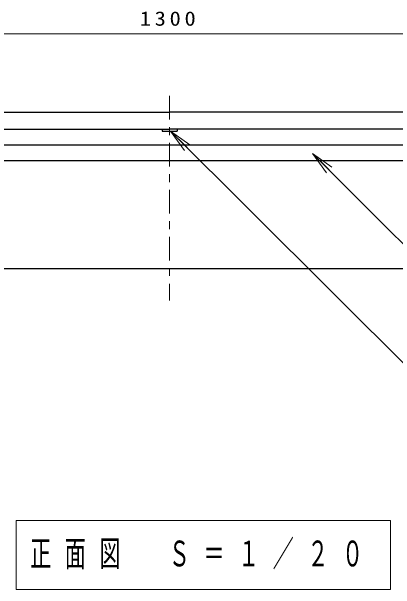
# Model space of a CAD drawing. Units: millimetres on the paper, scale 1:20. Extents: x -365 to 4, y -33 to 257.
# Drawn here: x -289.5 to -240.5, y 70.3 to 144.2 of the extents above; entities that cross this region are included whole.
import ezdxf

# ---------------------------------------------------------------- set-up
doc = ezdxf.new("R2010")
doc.units = ezdxf.units.MM
doc.linetypes.add('USER2', pattern=[6, 3, -1, 1, -1])
doc.layers.add('CLASS1', color=7, linetype='Continuous', lineweight=25)
doc.styles.add('ＭＳ ゴシック', font='')
doc.styles.get('ＭＳ ゴシック').set_extended_font_data('MS Gothic')

msp = doc.modelspace()

# ---------------------------------------------------------------- linework, layer by layer
at = {"layer": 'CLASS1', "lineweight": 13}
for p, q in [((-301.836, 141.353), (-236.836, 141.353)), ((-267.436, 126.455), (-269.207, 128.928)), ((-269.207, 128.928), (-266.73, 127.163)), ((-269.207, 128.928), (-267.083, 126.809)), ((-249.3, 123.597), (-251.068, 126.071)), ((-251.068, 126.071), (-248.593, 124.304)), ((-251.068, 126.071), (-248.947, 123.95)), ((-288.917, 79.148), (-288.917, 70.348)), ((-241.117, 79.148), (-288.917, 79.148)), ((-241.117, 70.348), (-241.117, 79.148)), ((-288.917, 70.348), (-241.117, 70.348))]:
    msp.add_line(p, q, dxfattribs=at)
at = {"layer": 'CLASS1', "linetype": 'USER2', "lineweight": 13}
msp.add_line((-269.336, 133.403), (-269.336, 107.278), dxfattribs=at)
at = {"layer": 'CLASS1'}
for p, q in [((-314.086, 131.353), (-269.336, 131.353)), ((-224.586, 131.353), (-269.336, 131.353)), ((-314.086, 129.153), (-269.336, 129.153)), ((-270.286, 129.153), (-270.286, 128.928)), ((-270.286, 128.928), (-268.386, 128.928)), ((-224.586, 129.153), (-269.336, 129.153)), ((-268.386, 129.153), (-268.386, 128.928)), ((-301.499, 127.178), (-237.174, 127.178)), ((-301.499, 125.178), (-237.174, 125.178)), ((-298.836, 111.353), (-224.336, 111.353))]:
    msp.add_line(p, q, dxfattribs=at)
at = {"layer": 'CLASS1', "lineweight": 13}
for points in [[(-269.207, 128.928), (-238.223, 98.012), (-199.223, 98.012)], [(-251.068, 126.071), (-229.487, 104.491), (-190.487, 104.491)]]:
    msp.add_lwpolyline(points, dxfattribs=at)

# ---------------------------------------------------------------- texts
at = {"layer": 'CLASS1', "style": 'ＭＳ ゴシック'}
for s, insert, char_height, attachment_point in [('\\T1.33;\\W1.15;1300', (-269.336, 142.353), 1.833, 8), ('\\T1.64;\\W0.6;正面図\u3000Ｓ＝１／２０', (-265.017, 74.748), 3.299, 5)]:
    msp.add_mtext(s, dxfattribs=dict(at, insert=insert, char_height=char_height, attachment_point=attachment_point))

doc.saveas('drawing.dxf')
